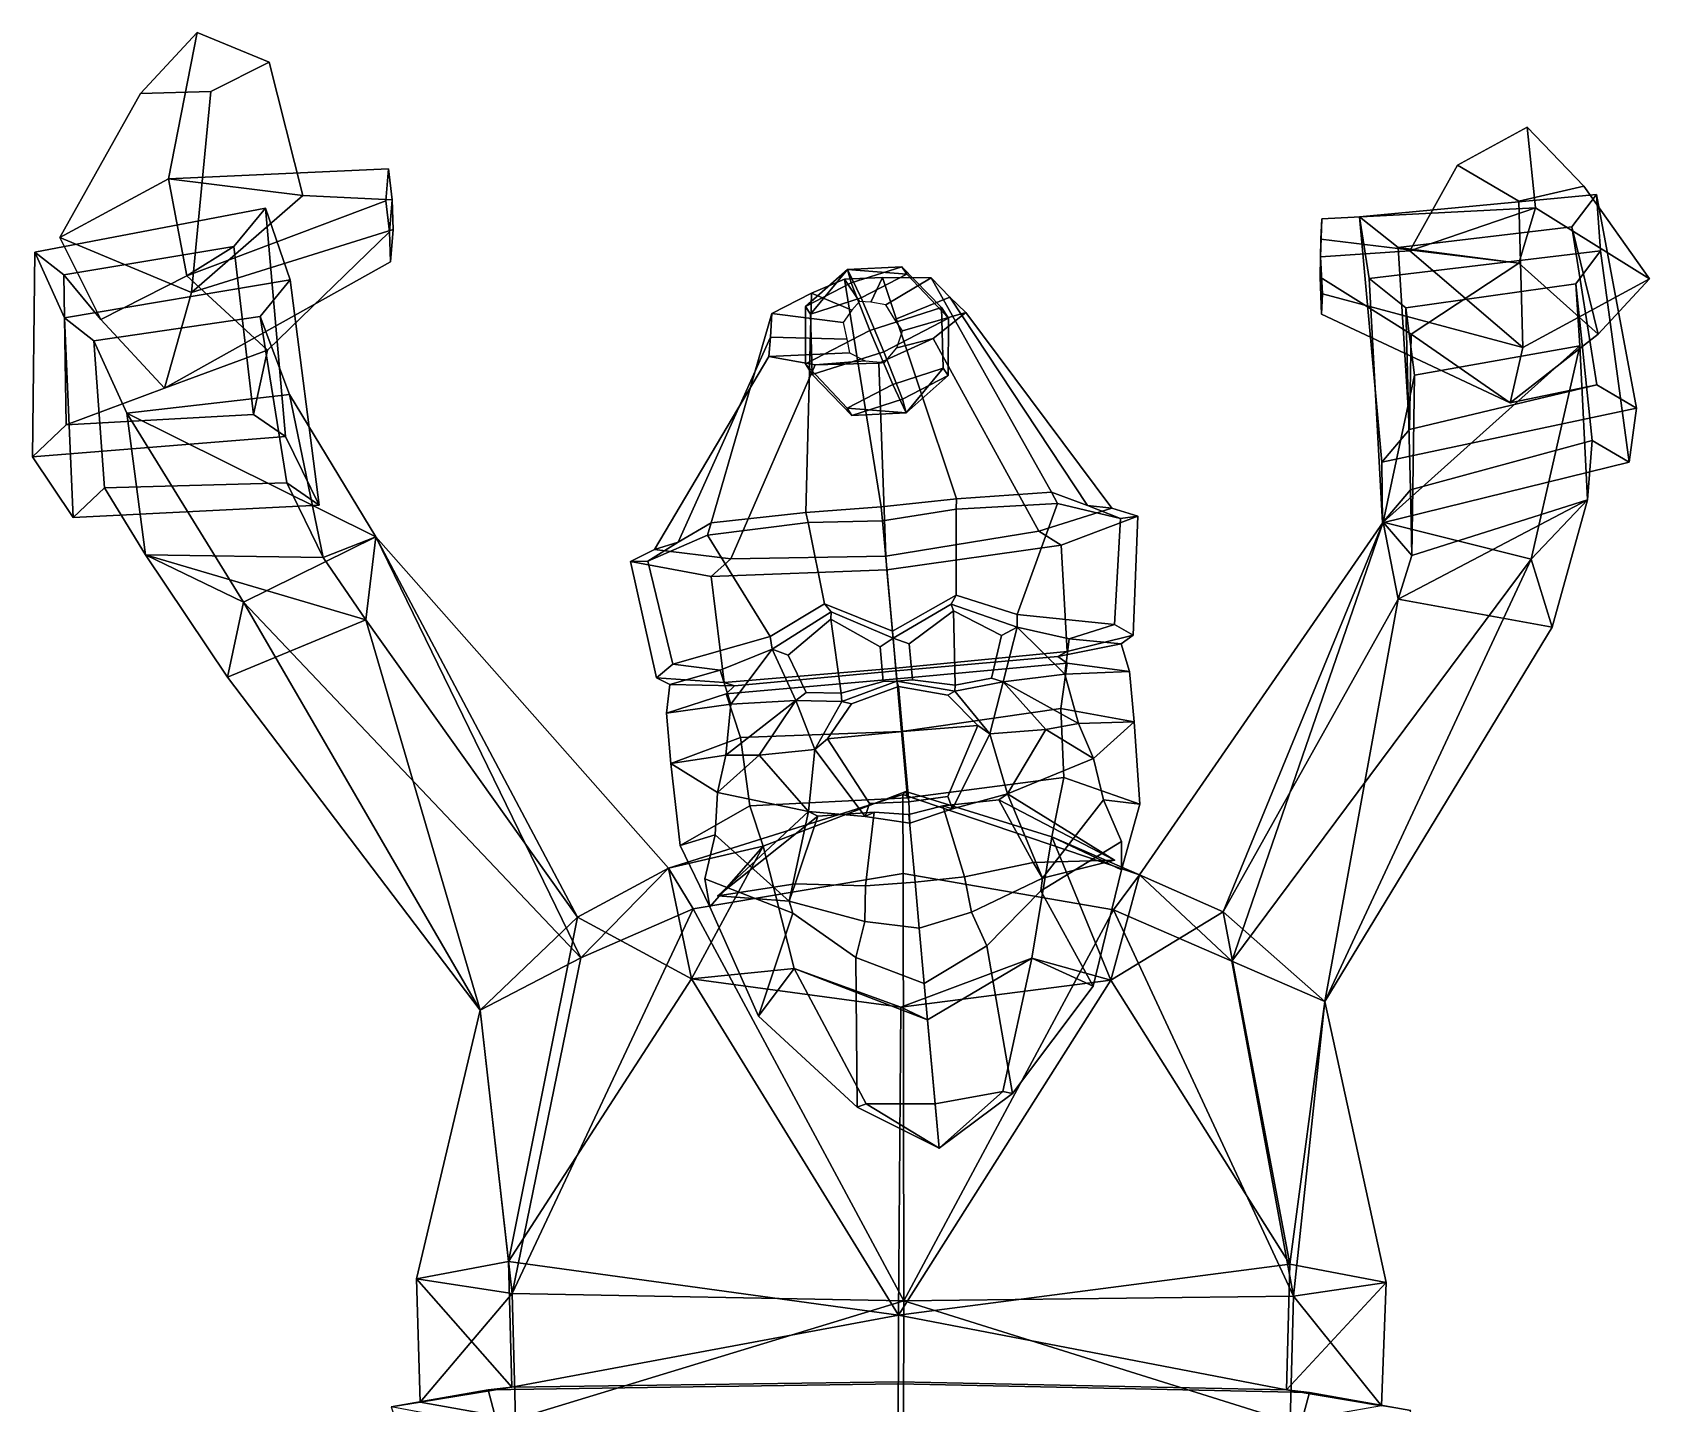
# Model space of a CAD drawing. Extents: x -229 to 193, y -157 to 381.
# Drawn here: x -229.3 to 193.2, y 23 to 381.3 of the extents above; entities that cross this region are included whole.
import ezdxf

# ---------------------------------------------------------------- set-up
doc = ezdxf.new("R2010")
doc.units = 0

msp = doc.modelspace()

# ---------------------------------------------------------------- linework, layer by layer
for p in [(53.407604, 165.030701, 96.495125), (-50.180489, 155.710144, 96.495125)]:
    msp.add_point(p)
for points in [[(-201.03035, 365.324158, 131.741241), (-186.230759, 381.269836, 130.23642), (-193.663071, 342.977783, 73.234016), (-222.054993, 327.695007, 89.961212)], [(-182.655136, 365.81134, 146.212387), (-167.408936, 373.44104, 137.073166), (-186.230759, 381.269836, 130.23642), (-201.03035, 365.324158, 131.741241)], [(-167.408936, 373.44104, 137.073166), (-158.618149, 338.608368, 95.716438), (-193.663071, 342.977783, 73.234016), (-186.230759, 381.269836, 130.23642)], [(-182.655136, 365.81134, 146.212387), (-187.734467, 313.332275, 101.727341), (-158.618149, 338.608368, 95.716438), (-167.408936, 373.44104, 137.073166)], [(-182.655136, 365.81134, 146.212387), (-201.03035, 365.324158, 131.741241), (-222.054993, 327.695007, 89.961212), (-187.734467, 313.332275, 101.727341)], [(143.023239, 346.607178, 156.540024), (161.152664, 356.466217, 150.505569), (163.402786, 335.400604, 84.763901), (130.529205, 324.194611, 108.140198)], [(159.030655, 337.147858, 161.875656), (176.024704, 341.084991, 146.287155), (161.152664, 356.466217, 150.505569), (143.023239, 346.607178, 156.540024)], [(176.024704, 341.084991, 146.287155), (193.185669, 316.831665, 94.125458), (163.402786, 335.400604, 84.763901), (161.152664, 356.466217, 150.505569)], [(159.030655, 337.147858, 161.875656), (143.023239, 346.607178, 156.540024), (130.529205, 324.194611, 108.140198), (160.064468, 298.961548, 104.43428)], [(-222.054993, 327.695007, 89.961212), (-193.663071, 342.977783, 73.234016), (-188.89447, 317.631073, 50.299152), (-211.375443, 306.230225, 59.206913)], [(-136.273987, 345.627167, 87.725464), (-136.912125, 337.276611, 77.860199), (-188.89447, 317.631073, 50.299152), (-193.663071, 342.977783, 73.234016)], [(-135.250763, 337.521942, 95.634201), (-136.273987, 345.627167, 87.725464), (-193.663071, 342.977783, 73.234016), (-158.618149, 338.608368, 95.716438)], [(-135.250763, 337.521942, 95.634201), (-136.013931, 329.158752, 85.763786), (-136.912125, 337.276611, 77.860199), (-136.273987, 345.627167, 87.725464)], [(-135.020935, 329.726746, 103.368736), (-135.250763, 337.521942, 95.634201), (-158.618149, 338.608368, 95.716438), (-187.734467, 313.332275, 101.727341)], [(179.271454, 338.901276, 59.047535), (180.316559, 324.1633, 29.404411), (119.940674, 316.978729, 31.587442), (117.387939, 333.030853, 59.610233)], [(179.271454, 338.901276, 59.047535), (117.387939, 333.030853, 59.610233), (127.463585, 325.02948, 64.054413), (172.878738, 330.478607, 63.283108)], [(159.030655, 337.147858, 161.875656), (160.064468, 298.961548, 104.43428), (193.185669, 316.831665, 94.125458), (176.024704, 341.084991, 146.287155)], [(189.718857, 283.098602, 89.497612), (179.271454, 338.901276, 59.047535), (172.878738, 330.478607, 63.283108), (179.376785, 289.186218, 86.046738)], [(187.796066, 268.991577, 58.433971), (180.316559, 324.1633, 29.404411), (179.271454, 338.901276, 59.047535), (189.718857, 283.098602, 89.497612)], [(-228.621277, 323.803589, 46.896603), (-168.325516, 335.331421, 56.688427), (-161.902695, 316.646912, 31.015484), (-220.83136, 306.640656, 19.661217)], [(-228.621277, 323.803589, 46.896603), (-221.075745, 317.909271, 53.066746), (-176.59137, 325.311584, 60.759041), (-168.325516, 335.331421, 56.688427)], [(-136.013931, 329.158752, 85.763786), (-167.836014, 298.249451, 65.564018), (-188.89447, 317.631073, 50.299152), (-136.912125, 337.276611, 77.860199)], [(-163.170349, 275.695831, 98.432129), (-168.325516, 335.331421, 56.688427), (-176.59137, 325.311584, 60.759041), (-171.491714, 281.46402, 92.10881)], [(-154.31105, 257.746887, 72.03875), (-161.902695, 316.646912, 31.015484), (-168.325516, 335.331421, 56.688427), (-163.170349, 275.695831, 98.432129)], [(-135.020935, 329.726746, 103.368736), (-135.672424, 321.350555, 93.474083), (-136.013931, 329.158752, 85.763786), (-135.250763, 337.521942, 95.634201)], [(107.249565, 322.597931, 109.792679), (130.529205, 324.194611, 108.140198), (163.402786, 335.400604, 84.763901), (107.556335, 332.578247, 104.353073)], [(107.556335, 332.578247, 104.353073), (163.402786, 335.400604, 84.763901), (158.976974, 320.991241, 55.033298), (107.299927, 327.259216, 92.558823)], [(193.185669, 316.831665, 94.125458), (179.714615, 302.401642, 64.518929), (158.976974, 320.991241, 55.033298), (163.402786, 335.400604, 84.763901)], [(-135.020935, 329.726746, 103.368736), (-187.734467, 313.332275, 101.727341), (-194.764084, 288.277954, 73.506767), (-135.672424, 321.350555, 93.474083)], [(107.249565, 322.597931, 109.792679), (107.556335, 332.578247, 104.353073), (107.299927, 327.259216, 92.558823), (107.11721, 317.27124, 97.979172)], [(123.386902, 253.11969, 65.052361), (123.256989, 268.999786, 94.122414), (117.387939, 333.030853, 59.610233), (119.940674, 316.978729, 31.587442)], [(123.256989, 268.999786, 94.122414), (130.443542, 277.522919, 89.85498), (127.463585, 325.02948, 64.054413), (117.387939, 333.030853, 59.610233)], [(179.714615, 302.401642, 64.518929), (172.878738, 330.478607, 63.283108), (127.463585, 325.02948, 64.054413), (158.976974, 320.991241, 55.033298)], [(156.767532, 284.508026, 74.59153), (179.376785, 289.186218, 86.046738), (172.878738, 330.478607, 63.283108), (179.714615, 302.401642, 64.518929)], [(-187.734467, 313.332275, 101.727341), (-222.054993, 327.695007, 89.961212), (-211.375443, 306.230225, 59.206913), (-194.764084, 288.277954, 73.506767)], [(-211.375443, 306.230225, 59.206913), (-188.89447, 317.631073, 50.299152), (-176.59137, 325.311584, 60.759041), (-221.075745, 317.909271, 53.066746)], [(-135.672424, 321.350555, 93.474083), (-194.764084, 288.277954, 73.506767), (-167.836014, 298.249451, 65.564018), (-136.013931, 329.158752, 85.763786)], [(-167.836014, 298.249451, 65.564018), (-171.491714, 281.46402, 92.10881), (-176.59137, 325.311584, 60.759041), (-188.89447, 317.631073, 50.299152)], [(107.11721, 317.27124, 97.979172), (107.299927, 327.259216, 92.558823), (158.976974, 320.991241, 55.033298), (130.895065, 302.401642, 65.419762)], [(-218.575348, 254.520996, 54.604408), (-229.264481, 270.393799, 82.914314), (-228.621277, 323.803589, 46.896603), (-220.83136, 306.640656, 19.661217)], [(-229.264481, 270.393799, 82.914314), (-220.41777, 278.749695, 80.114151), (-221.075745, 317.909271, 53.066746), (-228.621277, 323.803589, 46.896603)], [(107.717278, 312.98288, 115.081566), (107.249565, 322.597931, 109.792679), (107.11721, 317.27124, 97.979172), (107.471519, 307.647552, 103.250984)], [(107.717278, 312.98288, 115.081566), (160.064468, 298.961548, 104.43428), (130.529205, 324.194611, 108.140198), (107.249565, 322.597931, 109.792679)], [(180.316559, 324.1633, 29.404411), (173.860641, 315.593109, 33.71545), (129.510117, 309.282959, 35.858704), (119.940674, 316.978729, 31.587442)], [(130.895065, 302.401642, 65.419762), (158.976974, 320.991241, 55.033298), (127.463585, 325.02948, 64.054413), (130.443542, 277.522919, 89.85498)], [(187.796066, 268.991577, 58.433971), (178.212601, 274.617126, 55.244354), (173.860641, 315.593109, 33.71545), (180.316559, 324.1633, 29.404411)], [(-194.764084, 288.277954, 73.506767), (-211.375443, 306.230225, 59.206913), (-221.075745, 317.909271, 53.066746), (-220.41777, 278.749695, 80.114151)], [(-15.369039, 315.805359, 5.418223), (-16.327837, 319.343018, -10.248434), (-27.295965, 309.627014, -2.359508)], [(-27.295965, 309.627014, -2.359508), (-16.327837, 319.343018, -10.248434), (-26.01222, 307.674683, -17.103983)], [(-16.327837, 319.343018, -10.248434), (-12.801542, 311.900696, -24.070787), (-26.01222, 307.674683, -17.103983)], [(-7.513845, 257.306519, 108.993706), (12.166353, 259.395935, 101.565422), (-7.158581, 317.260437, 60.550625), (-17.100224, 316.784729, 62.491161)], [(-13.192414, 310.907532, 0.451407), (-17.100224, 316.784729, 62.491161), (-7.158581, 317.260437, 60.550625), (-10.230307, 310.781219, 0.719138)], [(-2.158336, 320.031403, -1.548519), (-0.874591, 318.079071, -16.292994), (-16.327837, 319.343018, -10.248434)], [(-15.369039, 315.805359, 5.418223), (-2.158336, 320.031403, -1.548519), (-16.327837, 319.343018, -10.248434)], [(-16.327837, 319.343018, -10.248434), (-0.874591, 318.079071, -16.292994), (-12.801542, 311.900696, -24.070787)], [(-10.486808, 303.360016, 13.751919), (8.195918, 309.336517, 3.899476), (-2.158336, 320.031403, -1.548519), (-15.369039, 315.805359, 5.418223)], [(-0.874591, 318.079071, -16.292994), (10.011415, 306.575531, -16.95244), (-6.855822, 297.838013, -27.951824), (-12.801542, 311.900696, -24.070787)], [(-10.230307, 310.781219, 0.719138), (-7.158581, 317.260437, 60.550625), (5.471775, 317.093994, 57.167213), (-6.335157, 310.076263, 1.139818)], [(36.972874, 261.109985, 88.605896), (5.471775, 317.093994, 57.167213), (-7.158581, 317.260437, 60.550625), (12.166353, 259.395935, 101.565422)], [(-6.335157, 310.076263, 1.139818), (5.471775, 317.093994, 57.167213), (10.359627, 312.043152, 49.918934), (-3.974227, 306.280823, 1.823641)], [(8.195918, 309.336517, 3.899476), (10.011415, 306.575531, -16.95244), (-0.874591, 318.079071, -16.292994), (-2.158336, 320.031403, -1.548519)], [(46.360569, 257.657532, 60.679428), (10.359627, 312.043152, 49.918934), (5.471775, 317.093994, 57.167213), (36.972874, 261.109985, 88.605896)], [(107.471519, 307.647552, 103.250984), (107.11721, 317.27124, 97.979172), (130.895065, 302.401642, 65.419762), (156.767532, 284.508026, 74.59153)], [(123.386902, 253.11969, 65.052361), (119.940674, 316.978729, 31.587442), (129.510117, 309.282959, 35.858704), (130.732101, 261.772186, 60.72147)], [(-220.83136, 306.640656, 19.661217), (-161.902695, 316.646912, 31.015484), (-169.736832, 307.042999, 34.944065), (-213.200272, 300.629761, 25.934034)], [(-154.31105, 257.746887, 72.03875), (-162.806107, 263.58905, 65.613983), (-169.736832, 307.042999, 34.944065), (-161.902695, 316.646912, 31.015484)], [(-51.964977, 253.107605, 88.605896), (-27.250931, 255.849304, 101.565422), (-25.736706, 313.120331, 60.304768), (-36.130661, 307.822968, 56.616657)], [(-15.209143, 308.72052, 0.558511), (-17.484383, 305.461609, 0.780122), (-36.130661, 307.822968, 56.616657), (-25.736706, 313.120331, 60.304768)], [(-10.486808, 303.360016, 13.751919), (-15.369039, 315.805359, 5.418223), (-27.295965, 309.627014, -2.359508), (-27.354052, 294.622498, 2.752564)], [(-7.513845, 257.306519, 108.993706), (-17.100224, 316.784729, 62.491161), (-25.736706, 313.120331, 60.304768), (-27.250931, 255.849304, 101.565422)], [(-13.192414, 310.907532, 0.451407), (-15.209143, 308.72052, 0.558511), (-25.736706, 313.120331, 60.304768), (-17.100224, 316.784729, 62.491161)], [(107.717278, 312.98288, 115.081566), (107.471519, 307.647552, 103.250984), (156.767532, 284.508026, 74.59153), (160.064468, 298.961548, 104.43428)], [(173.860641, 315.593109, 33.71545), (174.931519, 299.359192, 1.469481), (131.796814, 291.689117, 4.355146), (129.510117, 309.282959, 35.858704)], [(160.064468, 298.961548, 104.43428), (156.767532, 284.508026, 74.59153), (179.714615, 302.401642, 64.518929), (193.185669, 316.831665, 94.125458)], [(176.976486, 259.147858, 22.538691), (174.931519, 299.359192, 1.469481), (173.860641, 315.593109, 33.71545), (178.212601, 274.617126, 55.244354)], [(-27.354052, 294.622498, 2.752564), (-27.295965, 309.627014, -2.359508), (-26.01222, 307.674683, -17.103983), (-25.538555, 291.861511, -18.099352)], [(-26.01222, 307.674683, -17.103983), (-12.801542, 311.900696, -24.070787), (-6.855822, 297.838013, -27.951824), (-25.538555, 291.861511, -18.099352)], [(-10.486808, 303.360016, 13.751919), (-4.54109, 289.297333, 9.870911), (8.66961, 293.523346, 2.904168), (8.195918, 309.336517, 3.899476)], [(-3.974227, 306.280823, 1.823641), (10.359627, 312.043152, 49.918934), (14.583823, 308.031647, 44.07589), (-1.994373, 303.250519, 2.377677)], [(8.195918, 309.336517, 3.899476), (8.66961, 293.523346, 2.904168), (9.953356, 291.571045, -11.840307), (10.011415, 306.575531, -16.95244)], [(52.721783, 256.924622, 37.509758), (14.583823, 308.031647, 44.07589), (10.359627, 312.043152, 49.918934), (46.360569, 257.657532, 60.679428)], [(131.796814, 291.689117, 4.355146), (131.04686, 244.594727, 28.948973), (130.732101, 261.772186, 60.72147), (129.510117, 309.282959, 35.858704)], [(-218.575348, 254.520996, 54.604408), (-220.83136, 306.640656, 19.661217), (-213.200272, 300.629761, 25.934034), (-210.374924, 262.249847, 52.019718)], [(-213.200272, 300.629761, 25.934034), (-169.736832, 307.042999, 34.944065), (-162.078201, 286.631165, 6.100537), (-204.61145, 281.784973, -3.656443)], [(-162.078201, 286.631165, 6.100537), (-169.736832, 307.042999, 34.944065), (-162.806107, 263.58905, 65.613983), (-153.333771, 244.094849, 36.719177)], [(-60.585594, 248.034821, 60.679428), (-51.964977, 253.107605, 88.605896), (-36.130661, 307.822968, 56.616657), (-36.41227, 301.620148, 49.299969)], [(-17.484383, 305.461609, 0.780122), (-16.508841, 301.092804, 1.41925), (-36.41227, 301.620148, 49.299969), (-36.130661, 307.822968, 56.616657)], [(9.953356, 291.571045, -11.840307), (-1.973594, 285.39267, -19.618099), (-6.855822, 297.838013, -27.951824), (10.011415, 306.575531, -16.95244)], [(-1.994373, 303.250519, 2.377677), (14.583823, 308.031647, 44.07589), (6.057889, 301.2901, 38.196705), (-3.450543, 298.884552, 2.809865)], [(33.593399, 250.937866, 16.319864), (6.057889, 301.2901, 38.196705), (14.583823, 308.031647, 44.07589), (52.721783, 256.924622, 37.509758)], [(-199.711533, 244.73053, 22.189327), (-210.374924, 262.249847, 52.019718), (-213.200272, 300.629761, 25.934034), (-204.61145, 281.784973, -3.656443)], [(-66.713806, 246.178131, 37.509758), (-60.585594, 248.034821, 60.679428), (-36.41227, 301.620148, 49.299969), (-36.920864, 296.553925, 43.394291)], [(-16.508841, 301.092804, 1.41925), (-15.797349, 297.537506, 1.932366), (-36.920864, 296.553925, 43.394291), (-36.41227, 301.620148, 49.299969)], [(-10.486808, 303.360016, 13.751919), (-27.354052, 294.622498, 2.752564), (-16.468018, 283.118958, 2.093179), (-4.54109, 289.297333, 9.870911)], [(-6.355873, 244.43689, -2.974264), (-8.129033, 294.866882, 34.12421), (6.057889, 301.2901, 38.196705), (33.593399, 250.937866, 16.319864)], [(-3.450543, 298.884552, 2.809865), (6.057889, 301.2901, 38.196705), (-8.129033, 294.866882, 34.12421), (-6.694247, 295.006714, 3.027998)], [(156.767532, 284.508026, 74.59153), (130.895065, 302.401642, 65.419762), (130.443542, 277.522919, 89.85498), (179.376785, 289.186218, 86.046738)], [(-194.764084, 288.277954, 73.506767), (-220.41777, 278.749695, 80.114151), (-171.491714, 281.46402, 92.10881), (-167.836014, 298.249451, 65.564018)], [(-46.823978, 243.702148, 16.319864), (-66.713806, 246.178131, 37.509758), (-36.920864, 296.553925, 43.394291), (-24.762856, 294.421783, 37.788834)], [(-15.797349, 297.537506, 1.932366), (-11.710335, 295.465851, 2.543388), (-24.762856, 294.421783, 37.788834), (-36.920864, 296.553925, 43.394291)], [(-15.184272, 281.166656, -12.651296), (-25.538555, 291.861511, -18.099352), (-6.855822, 297.838013, -27.951824), (-1.973594, 285.39267, -19.618099)], [(174.931519, 299.359192, 1.469481), (162.217117, 243.668671, -48.734562), (123.542549, 253.32431, -30.958469)], [(174.931519, 299.359192, 1.469481), (123.542549, 253.32431, -30.958469), (131.796814, 291.689117, 4.355146)], [(176.976486, 259.147858, 22.538691), (162.217117, 243.668671, -48.734562), (174.931519, 299.359192, 1.469481)], [(-6.355873, 244.43689, -2.974264), (-46.823978, 243.702148, 16.319864), (-24.762856, 294.421783, 37.788834), (-8.129033, 294.866882, 34.12421)], [(-27.354052, 294.622498, 2.752564), (-25.538555, 291.861511, -18.099352), (-15.184272, 281.166656, -12.651296), (-16.468018, 283.118958, 2.093179)], [(-11.710335, 295.465851, 2.543388), (-6.694247, 295.006714, 3.027998), (-8.129033, 294.866882, 34.12421), (-24.762856, 294.421783, 37.788834)], [(-4.54109, 289.297333, 9.870911), (-1.014807, 281.85498, -3.951381), (8.66961, 293.523346, 2.904168)], [(-1.014807, 281.85498, -3.951381), (-1.973594, 285.39267, -19.618099), (9.953356, 291.571045, -11.840307)], [(8.66961, 293.523346, 2.904168), (-1.014807, 281.85498, -3.951381), (9.953356, 291.571045, -11.840307)], [(131.04686, 244.594727, 28.948973), (131.796814, 291.689117, 4.355146), (123.542549, 253.32431, -30.958469)], [(-4.54109, 289.297333, 9.870911), (-16.468018, 283.118958, 2.093179), (-1.014807, 281.85498, -3.951381)], [(189.718857, 283.098602, 89.497612), (179.376785, 289.186218, 86.046738), (130.443542, 277.522919, 89.85498), (123.256989, 268.999786, 94.122414)], [(-204.61145, 281.784973, -3.656443), (-162.078201, 286.631165, 6.100537), (-139.582489, 249.47699, -23.87381)], [(-153.333771, 244.094849, 36.719177), (-139.582489, 249.47699, -23.87381), (-162.078201, 286.631165, 6.100537)], [(-16.468018, 283.118958, 2.093179), (-15.184272, 281.166656, -12.651296), (-1.014807, 281.85498, -3.951381)], [(-1.014807, 281.85498, -3.951381), (-15.184272, 281.166656, -12.651296), (-1.973594, 285.39267, -19.618099)], [(187.796066, 268.991577, 58.433971), (189.718857, 283.098602, 89.497612), (123.256989, 268.999786, 94.122414), (123.386902, 253.11969, 65.052361)], [(-229.264481, 270.393799, 82.914314), (-163.170349, 275.695831, 98.432129), (-171.491714, 281.46402, 92.10881), (-220.41777, 278.749695, 80.114151)], [(-204.61145, 281.784973, -3.656443), (-139.582489, 249.47699, -23.87381), (-174.125244, 232.36322, -43.90966)], [(-199.711533, 244.73053, 22.189327), (-204.61145, 281.784973, -3.656443), (-174.125244, 232.36322, -43.90966)], [(-218.575348, 254.520996, 54.604408), (-154.31105, 257.746887, 72.03875), (-163.170349, 275.695831, 98.432129), (-229.264481, 270.393799, 82.914314)], [(187.796066, 268.991577, 58.433971), (123.386902, 253.11969, 65.052361), (130.732101, 261.772186, 60.72147), (178.212601, 274.617126, 55.244354)], [(131.04686, 244.594727, 28.948973), (176.976486, 259.147858, 22.538691), (178.212601, 274.617126, 55.244354), (130.732101, 261.772186, 60.72147)], [(-218.575348, 254.520996, 54.604408), (-210.374924, 262.249847, 52.019718), (-162.806107, 263.58905, 65.613983), (-154.31105, 257.746887, 72.03875)], [(-153.333771, 244.094849, 36.719177), (-162.806107, 263.58905, 65.613983), (-210.374924, 262.249847, 52.019718), (-199.711533, 244.73053, 22.189327)], [(-7.187883, 253.683777, 112.282356), (12.0191, 256.695465, 106.255333), (12.166353, 259.395935, 101.565422), (-7.513845, 257.306519, 108.993706)], [(12.0191, 256.695465, 106.255333), (38.485424, 258.162811, 92.966484), (36.972874, 261.109985, 88.605896), (12.166353, 259.395935, 101.565422)], [(12.078568, 234.240295, 108.592934), (28.002588, 229.208801, 96.802124), (38.485424, 258.162811, 92.966484), (12.0191, 256.695465, 106.255333)], [(28.002588, 229.208801, 96.802124), (53.428574, 226.547363, 77.739914), (54.998989, 254.254211, 61.73048), (38.485424, 258.162811, 92.966484)], [(38.485424, 258.162811, 92.966484), (54.998989, 254.254211, 61.73048), (46.360569, 257.657532, 60.679428), (36.972874, 261.109985, 88.605896)], [(176.976486, 259.147858, 22.538691), (127.45256, 233.18689, 17.95816), (167.732498, 225.826141, -7.690458)], [(176.976486, 259.147858, 22.538691), (131.04686, 244.594727, 28.948973), (127.45256, 233.18689, 17.95816)], [(176.976486, 259.147858, 22.538691), (167.732498, 225.826141, -7.690458), (162.217117, 243.668671, -48.734562)], [(-26.623983, 253.218475, 106.255333), (-27.250931, 255.849304, 101.565422), (-51.964977, 253.107605, 88.605896), (-52.927132, 249.937744, 92.966484)], [(-7.187883, 253.683777, 112.282356), (-7.513845, 257.306519, 108.993706), (-27.250931, 255.849304, 101.565422), (-26.623983, 253.218475, 106.255333)], [(-4.593537, 224.850464, 112.074959), (-7.187883, 253.683777, 112.282356), (-26.623983, 253.218475, 106.255333), (-22.34429, 231.953705, 108.592934)], [(-4.593537, 224.850464, 112.074959), (12.078568, 234.240295, 108.592934), (12.0191, 256.695465, 106.255333), (-7.187883, 253.683777, 112.282356)], [(59.484478, 254.904236, 35.851646), (39.470428, 247.315063, 12.511164), (33.593399, 250.937866, 16.319864), (52.721783, 256.924622, 37.509758)], [(58.267109, 223.806152, 40.018829), (41.073341, 219.509705, 13.866787), (39.470428, 247.315063, 12.511164), (59.484478, 254.904236, 35.851646)], [(54.998989, 254.254211, 61.73048), (59.484478, 254.904236, 35.851646), (52.721783, 256.924622, 37.509758), (46.360569, 257.657532, 60.679428)], [(53.428574, 226.547363, 77.739914), (58.267109, 223.806152, 40.018829), (59.484478, 254.904236, 35.851646), (54.998989, 254.254211, 61.73048)], [(-85.98259, 139.440308, -29.294344), (-174.125244, 232.36322, -43.90966), (-139.582489, 249.47699, -23.87381)], [(-153.333771, 244.094849, 36.719177), (-142.187851, 227.782898, 24.141048), (-139.582489, 249.47699, -23.87381)], [(-86.82579, 150.092468, 46.909748), (-139.582489, 249.47699, -23.87381), (-142.187851, 227.782898, 24.141048)], [(-86.82579, 150.092468, 46.909748), (-63.060493, 162.886017, 3.159901), (-139.582489, 249.47699, -23.87381)], [(-85.98259, 139.440308, -29.294344), (-139.582489, 249.47699, -23.87381), (-63.060493, 162.886017, 3.159901)], [(-52.927132, 249.937744, 92.966484), (-51.964977, 253.107605, 88.605896), (-60.585594, 248.034821, 60.679428), (-68.477745, 243.144104, 61.73048)], [(-36.575584, 223.398254, 96.802116), (-52.927132, 249.937744, 92.966484), (-68.477745, 243.144104, 61.73048), (-61.986607, 216.162598, 77.739914)], [(-22.34429, 231.953705, 108.592934), (-26.623983, 253.218475, 106.255333), (-52.927132, 249.937744, 92.966484), (-36.575584, 223.398254, 96.802116)], [(39.470428, 247.315063, 12.511164), (-6.031852, 240.835754, -7.526243), (-6.355873, 244.43689, -2.974264), (33.593399, 250.937866, 16.319864)], [(81.77169, 151.470612, 47.49675), (123.542549, 253.32431, -30.958469), (59.942387, 161.18689, 4.036575)], [(84.019485, 138.630371, -27.746557), (59.942387, 161.18689, 4.036575), (123.542549, 253.32431, -30.958469)], [(81.77169, 151.470612, 47.49675), (127.45256, 233.18689, 17.95816), (123.542549, 253.32431, -30.958469)], [(84.019485, 138.630371, -27.746557), (123.542549, 253.32431, -30.958469), (162.217117, 243.668671, -48.734562)], [(131.04686, 244.594727, 28.948973), (123.542549, 253.32431, -30.958469), (127.45256, 233.18689, 17.95816)], [(-68.477745, 243.144104, 61.73048), (-60.585594, 248.034821, 60.679428), (-66.713806, 246.178131, 37.509758), (-73.007217, 242.982971, 35.851646)], [(-73.007217, 242.982971, 35.851646), (-66.713806, 246.178131, 37.509758), (-46.823978, 243.702148, 16.319864), (-51.959896, 239.088379, 12.511164)], [(41.073341, 219.509705, 13.866787), (-3.724452, 215.191528, -5.901319), (-6.031852, 240.835754, -7.526243), (39.470428, 247.315063, 12.511164)], [(-199.711533, 244.73053, 22.189327), (-178.28923, 212.767395, -3.766399), (-142.187851, 227.782898, 24.141048)], [(-199.711533, 244.73053, 22.189327), (-142.187851, 227.782898, 24.141048), (-153.333771, 244.094849, 36.719177)], [(-199.711533, 244.73053, 22.189327), (-174.125244, 232.36322, -43.90966), (-178.28923, 212.767395, -3.766399)], [(-61.986607, 216.162598, 77.739914), (-68.477745, 243.144104, 61.73048), (-73.007217, 242.982971, 35.851646), (-66.258102, 212.601685, 40.018829)], [(-66.258102, 212.601685, 40.018829), (-73.007217, 242.982971, 35.851646), (-51.959896, 239.088379, 12.511164), (-48.573536, 211.443481, 13.866787)], [(-51.959896, 239.088379, 12.511164), (-46.823978, 243.702148, 16.319864), (-6.355873, 244.43689, -2.974264), (-6.031852, 240.835754, -7.526243)], [(-48.573536, 211.443481, 13.866787), (-51.959896, 239.088379, 12.511164), (-6.031852, 240.835754, -7.526243), (-3.724452, 215.191528, -5.901319)], [(108.358521, 128.068848, 7.857932), (84.019485, 138.630371, -27.746557), (162.217117, 243.668671, -48.734562)], [(167.732498, 225.826141, -7.690458), (108.358521, 128.068848, 7.857932), (162.217117, 243.668671, -48.734562)], [(-178.28923, 212.767395, -3.766399), (-174.125244, 232.36322, -43.90966), (-112.257263, 125.837708, 6.456523)], [(-112.257263, 125.837708, 6.456523), (-174.125244, 232.36322, -43.90966), (-85.98259, 139.440308, -29.294344)], [(-4.593537, 224.850464, 112.074959), (-4.424916, 222.97644, 109.102097), (10.714643, 231.894043, 107.094673), (12.078568, 234.240295, 108.592934)], [(12.078568, 234.240295, 108.592934), (10.714643, 231.894043, 107.094673), (28.006506, 225.898926, 94.976685), (28.002588, 229.208801, 96.802124)], [(108.358521, 128.068848, 7.857932), (127.45256, 233.18689, 17.95816), (81.77169, 151.470612, 47.49675)], [(167.732498, 225.826141, -7.690458), (127.45256, 233.18689, 17.95816), (108.358521, 128.068848, 7.857932)], [(-22.34429, 231.953705, 108.592934), (-36.575584, 223.398254, 96.802116), (-35.988598, 220.140808, 94.976685), (-20.583452, 229.888672, 107.094673)], [(-20.671423, 227.977905, 104.469688), (-20.583452, 229.888672, 107.094673), (-35.988598, 220.140808, 94.976685), (-31.81056, 218.57312, 94.654114)], [(-4.593537, 224.850464, 112.074959), (-22.34429, 231.953705, 108.592934), (-20.583452, 229.888672, 107.094673), (-4.424916, 222.97644, 109.102097)], [(-20.671423, 227.977905, 104.469688), (-7.822175, 220.728333, 106.095718), (-4.424916, 222.97644, 109.102097), (-20.583452, 229.888672, 107.094673)], [(11.379251, 230.163757, 104.268639), (10.714643, 231.894043, 107.094673), (-4.424916, 222.97644, 109.102097), (-0.240288, 221.530273, 106.276031)], [(-0.240288, 221.530273, 106.276031), (0.61147, 212.063904, 107.318275), (11.806999, 210.713501, 102.009949), (11.379251, 230.163757, 104.268639)], [(11.379251, 230.163757, 104.268639), (23.927599, 223.708252, 92.15062), (28.006506, 225.898926, 94.976685), (10.714643, 231.894043, 107.094673)], [(11.806999, 210.713501, 102.009949), (21.241589, 212.562439, 95.723228), (23.927599, 223.708252, 92.15062), (11.379251, 230.163757, 104.268639)], [(41.549984, 222.81192, 78.249641), (53.428574, 226.547363, 77.739914), (28.002588, 229.208801, 96.802124), (28.006506, 225.898926, 94.976685)], [(-178.28923, 212.767395, -3.766399), (-112.257263, 125.837708, 6.456523), (-142.187851, 227.782898, 24.141048)], [(-112.257263, 125.837708, 6.456523), (-86.82579, 150.092468, 46.909748), (-142.187851, 227.782898, 24.141048)], [(-18.028803, 208.643799, 102.64016), (-20.671423, 227.977905, 104.469688), (-31.81056, 218.57312, 94.654114), (-27.165468, 208.76004, 97.547935)], [(-7.822175, 220.728333, 106.095718), (-20.671423, 227.977905, 104.469688), (-18.028803, 208.643799, 102.64016), (-7.005129, 211.647736, 106.939919)], [(21.241589, 212.562439, 95.723228), (24.347677, 211.546936, 98.549278), (28.006506, 225.898926, 94.976685), (23.927599, 223.708252, 92.15062)], [(24.347677, 211.546936, 98.549278), (40.402229, 213.554321, 78.655991), (28.006506, 225.898926, 94.976685)], [(40.402229, 213.554321, 78.655991), (41.549984, 222.81192, 78.249641), (28.006506, 225.898926, 94.976685)], [(53.428574, 226.547363, 77.739914), (41.549984, 222.81192, 78.249641), (55.155331, 221.504272, 41.26128), (58.267109, 223.806152, 40.018829)], [(-49.632011, 214.607605, 78.249641), (-35.988598, 220.140808, 94.976685), (-36.575584, 223.398254, 96.802116), (-61.986607, 216.162598, 77.739914)], [(-46.850132, 205.703613, 78.655991), (-35.988598, 220.140808, 94.976685), (-49.632011, 214.607605, 78.249641)], [(-29.826567, 206.672485, 98.549278), (-35.988598, 220.140808, 94.976685), (-46.850132, 205.703613, 78.655991)], [(-27.165468, 208.76004, 97.547935), (-31.81056, 218.57312, 94.654114), (-35.988598, 220.140808, 94.976685), (-29.826567, 206.672485, 98.549278)], [(-7.005129, 211.647736, 106.939919), (-3.412326, 211.722595, 110.144318), (-4.424916, 222.97644, 109.102097), (-7.822175, 220.728333, 106.095718)], [(0.61147, 212.063904, 107.318275), (-0.240288, 221.530273, 106.276031), (-4.424916, 222.97644, 109.102097), (-3.412326, 211.722595, 110.144318)], [(58.267109, 223.806152, 40.018829), (55.155331, 221.504272, 41.26128), (38.597313, 218.169922, 14.896184), (41.073341, 219.509705, 13.866787)], [(57.317905, 214.256958, 42.462151), (41.070229, 216.489258, 12.67251), (38.597313, 218.169922, 14.896184), (55.155331, 221.504272, 41.26128)], [(41.549984, 222.81192, 78.249641), (40.402229, 213.554321, 78.655991), (57.317905, 214.256958, 42.462151), (55.155331, 221.504272, 41.26128)], [(-61.986607, 216.162598, 77.739914), (-66.258102, 212.601685, 40.018829), (-62.785397, 210.892273, 41.26128), (-49.632011, 214.607605, 78.249641)], [(41.073341, 219.509705, 13.866787), (38.597313, 218.169922, 14.896184), (-3.656931, 214.441101, -2.275021), (-3.724452, 215.191528, -5.901319)], [(41.070229, 216.489258, 12.67251), (-3.473891, 212.406799, -2.405132), (-3.656931, 214.441101, -2.275021), (38.597313, 218.169922, 14.896184)], [(39.384735, 204.593262, 11.188781), (-2.230371, 198.586426, -0.945824), (-3.473891, 212.406799, -2.405132), (41.070229, 216.489258, 12.67251)], [(58.521984, 201.118042, 44.641083), (39.384735, 204.593262, 11.188781), (41.070229, 216.489258, 12.67251), (57.317905, 214.256958, 42.462151)], [(-66.258102, 212.601685, 40.018829), (-48.573536, 211.443481, 13.866787), (-45.898121, 210.567261, 14.896184), (-62.785397, 210.892273, 41.26128)], [(-49.632011, 214.607605, 78.249641), (-62.785397, 210.892273, 41.26128), (-63.619526, 203.375305, 42.462151), (-46.850132, 205.703613, 78.655991)], [(-48.573536, 211.443481, 13.866787), (-3.724452, 215.191528, -5.901319), (-3.656931, 214.441101, -2.275021), (-45.898121, 210.567261, 14.896184)], [(-48.031311, 208.472137, 12.67251), (-45.898121, 210.567261, 14.896184), (-3.656931, 214.441101, -2.275021), (-3.473891, 212.406799, -2.405132)], [(-44.24934, 197.068115, 11.188781), (-48.031311, 208.472137, 12.67251), (-3.473891, 212.406799, -2.405132), (-2.230371, 198.586426, -0.945824)], [(-18.028803, 208.643799, 102.64016), (-17.800051, 206.468506, 104.835991), (-3.412326, 211.722595, 110.144318), (-7.005129, 211.647736, 106.939919)], [(-3.030745, 210.36496, 124.536148), (-3.412326, 211.722595, 110.144318), (-17.800051, 206.468506, 104.835991), (-15.295069, 205.813324, 121.01963)], [(11.806999, 210.713501, 102.009949), (0.61147, 212.063904, 107.318275), (-3.412326, 211.722595, 110.144318), (11.682206, 209.121246, 104.835991)], [(-3.030745, 210.36496, 124.536148), (9.8491, 208.075745, 121.01963), (11.682206, 209.121246, 104.835991), (-3.412326, 211.722595, 110.144318)], [(11.806999, 210.713501, 102.009949), (11.682206, 209.121246, 104.835991), (24.347677, 211.546936, 98.549278), (21.241589, 212.562439, 95.723228)], [(20.875467, 197.979248, 104.760262), (24.347677, 211.546936, 98.549278), (11.682206, 209.121246, 104.835991)], [(35.462097, 199.137726, 101.72583), (24.347677, 211.546936, 98.549278), (20.875467, 197.979248, 104.760262)], [(44.008068, 200.726715, 78.504814), (40.402229, 213.554321, 78.655991), (24.347677, 211.546936, 98.549278)], [(35.462097, 199.137726, 101.72583), (44.008068, 200.726715, 78.504814), (24.347677, 211.546936, 98.549278)], [(40.402229, 213.554321, 78.655991), (44.008068, 200.726715, 78.504814), (58.521984, 201.118042, 44.641083), (57.317905, 214.256958, 42.462151)], [(-63.619526, 203.375305, 42.462151), (-62.785397, 210.892273, 41.26128), (-45.898121, 210.567261, 14.896184), (-48.031311, 208.472137, 12.67251)], [(-62.458843, 190.232513, 44.641083), (-63.619526, 203.375305, 42.462151), (-48.031311, 208.472137, 12.67251), (-44.24934, 197.068115, 11.188781)], [(-18.028803, 208.643799, 102.64016), (-27.165468, 208.76004, 97.547935), (-29.826567, 206.672485, 98.549278), (-17.800051, 206.468506, 104.835991)], [(-1.971769, 198.595581, 128.666168), (-3.030745, 210.36496, 124.536148), (-15.295069, 205.813324, 121.01963), (-21.575428, 196.649292, 122.216965)], [(-1.971769, 198.595581, 128.666168), (17.664454, 200.179993, 122.216965), (9.8491, 208.075745, 121.01963), (-3.030745, 210.36496, 124.536148)], [(17.664454, 200.179993, 122.216965), (20.875467, 197.979248, 104.760262), (11.682206, 209.121246, 104.835991), (9.8491, 208.075745, 121.01963)], [(-46.850132, 205.703613, 78.655991), (-63.619526, 203.375305, 42.462151), (-62.458843, 190.232513, 44.641083), (-48.108189, 192.438354, 78.504814)], [(-48.108189, 192.438354, 78.504814), (-29.826567, 206.672485, 98.549278), (-46.850132, 205.703613, 78.655991)], [(-39.41584, 192.400391, 101.72583), (-29.826567, 206.672485, 98.549278), (-48.108189, 192.438354, 78.504814)], [(-39.41584, 192.400391, 101.72583), (-24.856695, 193.86438, 104.760262), (-29.826567, 206.672485, 98.549278)], [(-24.856695, 193.86438, 104.760262), (-17.800051, 206.468506, 104.835991), (-29.826567, 206.672485, 98.549278)], [(-21.575428, 196.649292, 122.216965), (-15.295069, 205.813324, 121.01963), (-17.800051, 206.468506, 104.835991), (-24.856695, 193.86438, 104.760262)], [(40.20718, 186.606934, 14.099627), (-0.674645, 181.296234, 3.485336), (-2.230371, 198.586426, -0.945824), (39.384735, 204.593262, 11.188781)], [(60.018978, 179.611389, 46.003769), (40.20718, 186.606934, 14.099627), (39.384735, 204.593262, 11.188781), (58.521984, 201.118042, 44.641083)], [(-41.847843, 179.223877, 14.099627), (-44.24934, 197.068115, 11.188781), (-2.230371, 198.586426, -0.945824), (-0.674645, 181.296234, 3.485336)], [(-0.318264, 180.218689, 122.611298), (-1.971769, 198.595581, 128.666168), (-21.575428, 196.649292, 122.216965), (-10.598529, 179.817261, 117.381271)], [(-0.318264, 180.218689, 122.611298), (9.868537, 181.658875, 117.381271), (17.664454, 200.179993, 122.216965), (-1.971769, 198.595581, 128.666168)], [(9.868537, 181.658875, 117.381271), (11.095396, 178.437073, 104.511543), (20.875467, 197.979248, 104.760262), (17.664454, 200.179993, 122.216965)], [(25.428852, 182.357727, 98.608398), (35.462097, 199.137726, 101.72583), (20.875467, 197.979248, 104.760262)], [(25.428852, 182.357727, 98.608398), (47.915245, 191.516418, 77.948036), (35.462097, 199.137726, 101.72583)], [(47.915245, 191.516418, 77.948036), (44.008068, 200.726715, 78.504814), (35.462097, 199.137726, 101.72583)], [(44.008068, 200.726715, 78.504814), (47.915245, 191.516418, 77.948036), (58.521984, 201.118042, 44.641083)], [(50.494015, 180.774414, 78.12674), (60.018978, 179.611389, 46.003769), (58.521984, 201.118042, 44.641083), (47.915245, 191.516418, 77.948036)], [(-60.092651, 168.804077, 46.003769), (-62.458843, 190.232513, 44.641083), (-44.24934, 197.068115, 11.188781), (-41.847843, 179.223877, 14.099627)], [(-10.598529, 179.817261, 117.381271), (-21.575428, 196.649292, 122.216965), (-24.856695, 193.86438, 104.760262), (-11.745254, 176.381958, 104.511543)], [(11.095396, 178.437073, 104.511543), (25.428852, 182.357727, 98.608398), (20.875467, 197.979248, 104.760262)], [(-48.108189, 192.438354, 78.504814), (-62.458843, 190.232513, 44.641083), (-50.308487, 182.678528, 77.948036)], [(-50.928284, 171.648682, 78.12674), (-50.308487, 182.678528, 77.948036), (-62.458843, 190.232513, 44.641083), (-60.092651, 168.804077, 46.003769)], [(-50.308487, 182.678528, 77.948036), (-39.41584, 192.400391, 101.72583), (-48.108189, 192.438354, 78.504814)], [(-26.548361, 177.680969, 98.608398), (-39.41584, 192.400391, 101.72583), (-50.308487, 182.678528, 77.948036)], [(-26.548361, 177.680969, 98.608398), (-24.856695, 193.86438, 104.760262), (-39.41584, 192.400391, 101.72583)], [(-11.745254, 176.381958, 104.511543), (-24.856695, 193.86438, 104.760262), (-26.548361, 177.680969, 98.608398)], [(50.494015, 180.774414, 78.12674), (47.915245, 191.516418, 77.948036), (25.428852, 182.357727, 98.608398), (34.553814, 160.26062, 104.917755)], [(37.021591, 171.041046, 31.93721), (-1.105799, 182.942932, 8.883839), (-0.674645, 181.296234, 3.485336), (40.20718, 186.606934, 14.099627)], [(55.204552, 162.499451, 50.112881), (37.021591, 171.041046, 31.93721), (40.20718, 186.606934, 14.099627), (60.018978, 179.611389, 46.003769)], [(-1.903024, 182.184082, 5.071034), (-63.060493, 162.886017, 3.159901), (-38.349667, 168.639862, 31.765619), (-1.105799, 182.942932, 8.883839)], [(-1.903024, 182.184082, 5.071034), (-1.766959, 161.477234, -46.101208), (-56.684795, 152.305542, -36.755302), (-63.060493, 162.886017, 3.159901)], [(-50.928284, 171.648682, 78.12674), (-31.582216, 154.309875, 104.917755), (-26.548361, 177.680969, 98.608398), (-50.308487, 182.678528, 77.948036)], [(-38.349667, 168.639862, 31.765619), (-41.847843, 179.223877, 14.099627), (-0.674645, 181.296234, 3.485336), (-1.105799, 182.942932, 8.883839)], [(-1.105799, 182.942932, 8.883839), (37.021591, 171.041046, 31.93721), (59.942387, 161.18689, 4.036575), (-1.903024, 182.184082, 5.071034)], [(-1.903024, 182.184082, 5.071034), (59.942387, 161.18689, 4.036575), (53.130089, 152.023956, -36.248466), (-1.766959, 161.477234, -46.101208)], [(-0.318264, 180.218689, 122.611298), (-0.075139, 174.633392, 110.43103), (11.095396, 178.437073, 104.511543), (9.868537, 181.658875, 117.381271)], [(23.199493, 180.730774, 112.608627), (25.428852, 182.357727, 98.608398), (11.095396, 178.437073, 104.511543), (8.584763, 179.152466, 112.725739)], [(23.199493, 180.730774, 112.608627), (53.407604, 165.030701, 96.495125), (25.428852, 182.357727, 98.608398)], [(53.407604, 165.030701, 96.495125), (34.553814, 160.26062, 104.917755), (25.428852, 182.357727, 98.608398)], [(-52.300915, 152.826416, 50.112881), (-60.092651, 168.804077, 46.003769), (-41.847843, 179.223877, 14.099627), (-38.349667, 168.639862, 31.765619)], [(-24.064381, 176.478088, 112.608627), (-26.548361, 177.680969, 98.608398), (-50.180489, 155.710144, 96.495125)], [(-50.180489, 155.710144, 96.495125), (-26.548361, 177.680969, 98.608398), (-31.582216, 154.309875, 104.917755)], [(-9.402642, 177.533997, 112.725739), (-24.064381, 176.478088, 112.608627), (-29.983671, 158.827881, 115.00264), (-11.646959, 158.277618, 123.670204)], [(-24.064381, 176.478088, 112.608627), (-9.402642, 177.533997, 112.725739), (-11.745254, 176.381958, 104.511543), (-26.548361, 177.680969, 98.608398)], [(-0.318264, 180.218689, 122.611298), (-10.598529, 179.817261, 117.381271), (-11.745254, 176.381958, 104.511543), (-0.075139, 174.633392, 110.43103)], [(-0.282221, 176.934875, 115.474304), (-0.075139, 174.633392, 110.43103), (-11.745254, 176.381958, 104.511543), (-9.402642, 177.533997, 112.725739)], [(-11.646959, 158.277618, 123.670204), (1.309993, 159.239136, 124.353912), (-0.282221, 176.934875, 115.474304), (-9.402642, 177.533997, 112.725739)], [(14.230474, 160.606018, 123.670204), (8.584763, 179.152466, 112.725739), (-0.282221, 176.934875, 115.474304), (1.309993, 159.239136, 124.353912)], [(-0.282221, 176.934875, 115.474304), (8.584763, 179.152466, 112.725739), (11.095396, 178.437073, 104.511543), (-0.075139, 174.633392, 110.43103)], [(8.584763, 179.152466, 112.725739), (14.230474, 160.606018, 123.670204), (32.174438, 164.420715, 115.00264), (23.199493, 180.730774, 112.608627)], [(32.174438, 164.420715, 115.00264), (53.407604, 165.030701, 96.495125), (23.199493, 180.730774, 112.608627)], [(50.494015, 180.774414, 78.12674), (34.553814, 160.26062, 104.917755), (34.162109, 156.990601, 95.906563), (55.211155, 169.895264, 81.29702)], [(55.204552, 162.499451, 50.112881), (60.018978, 179.611389, 46.003769), (50.494015, 180.774414, 78.12674), (55.211155, 169.895264, 81.29702)], [(-29.983671, 158.827881, 115.00264), (-24.064381, 176.478088, 112.608627), (-50.180489, 155.710144, 96.495125)], [(-52.300915, 152.826416, 50.112881), (-53.627632, 160.102264, 81.29702), (-50.928284, 171.648682, 78.12674), (-60.092651, 168.804077, 46.003769)], [(-50.928284, 171.648682, 78.12674), (-53.627632, 160.102264, 81.29702), (-30.613077, 151.162292, 95.90657), (-31.582216, 154.309875, 104.917755)], [(47.823898, 132.068115, 66.107307), (31.778728, 139.387817, 60.123993), (37.021591, 171.041046, 31.93721), (55.204552, 162.499451, 50.112881)], [(52.482529, 133.657715, 59.554424), (37.021591, 171.041046, 31.93721), (31.778728, 139.387817, 60.123993)], [(34.162109, 156.990601, 95.906563), (47.823898, 132.068115, 66.107307), (55.204552, 162.499451, 50.112881), (55.211155, 169.895264, 81.29702)], [(59.942387, 161.18689, 4.036575), (37.021591, 171.041046, 31.93721), (52.482529, 133.657715, 59.554424)], [(-63.060493, 162.886017, 3.159901), (-57.064972, 133.961914, 59.006863), (-38.349667, 168.639862, 31.765619)], [(-57.064972, 133.961914, 59.006863), (-30.280224, 136.652496, 59.92852), (-38.349667, 168.639862, 31.765619)], [(-39.606533, 124.201385, 66.107307), (-52.300915, 152.826416, 50.112881), (-38.349667, 168.639862, 31.765619), (-30.280224, 136.652496, 59.92852)], [(34.553814, 160.26062, 104.917755), (53.407604, 165.030701, 96.495125), (32.174438, 164.420715, 115.00264)], [(-86.82579, 150.092468, 46.909748), (-57.064972, 133.961914, 59.006863), (-63.060493, 162.886017, 3.159901)], [(-85.98259, 139.440308, -29.294344), (-63.060493, 162.886017, 3.159901), (-56.684795, 152.305542, -36.755302)], [(-1.642085, 49.897766, -101.615974), (-56.684795, 152.305542, -36.755302), (-1.766959, 161.477234, -46.101208)], [(-1.642085, 49.897766, -101.615974), (-1.766959, 161.477234, -46.101208), (53.130089, 152.023956, -36.248466)], [(1.309993, 159.239136, 124.353912), (2.390965, 147.225342, 119.235947), (16.061407, 151.434143, 113.76458), (14.230474, 160.606018, 123.670204)], [(14.230474, 160.606018, 123.670204), (16.061407, 151.434143, 113.76458), (34.553814, 160.26062, 104.917755), (32.174438, 164.420715, 115.00264)], [(81.77169, 151.470612, 47.49675), (59.942387, 161.18689, 4.036575), (52.482529, 133.657715, 59.554424)], [(84.019485, 138.630371, -27.746557), (53.130089, 152.023956, -36.248466), (59.942387, 161.18689, 4.036575)], [(-30.613077, 151.162292, 95.90657), (-53.627632, 160.102264, 81.29702), (-52.300915, 152.826416, 50.112881), (-39.606533, 124.201385, 66.107307)], [(-31.582216, 154.309875, 104.917755), (-29.983671, 158.827881, 115.00264), (-50.180489, 155.710144, 96.495125)], [(-11.646959, 158.277618, 123.670204), (-29.983671, 158.827881, 115.00264), (-31.582216, 154.309875, 104.917755), (-11.81122, 148.926239, 113.76458)], [(1.309993, 159.239136, 124.353912), (-11.646959, 158.277618, 123.670204), (-11.81122, 148.926239, 113.76458), (2.390965, 147.225342, 119.235947)], [(20.051012, 142.604614, 115.812431), (34.162109, 156.990601, 95.906563), (34.553814, 160.26062, 104.917755), (16.061407, 151.434143, 113.76458)], [(26.716932, 104.062408, 97.85923), (47.823898, 132.068115, 66.107307), (34.162109, 156.990601, 95.906563), (20.051012, 142.604614, 115.812431)], [(-103.91256, 51.787888, -67.927177), (-56.684795, 152.305542, -36.755302), (-1.642085, 49.897766, -101.615974)], [(-103.91256, 51.787888, -67.927177), (-85.98259, 139.440308, -29.294344), (-56.684795, 152.305542, -36.755302)], [(-14.160596, 139.526367, 115.812431), (-11.81122, 148.926239, 113.76458), (-31.582216, 154.309875, 104.917755), (-30.613077, 151.162292, 95.90657)], [(-104.872696, 60.154785, 86.296112), (-86.82579, 150.092468, 46.909748), (-112.257263, 125.837708, 6.456523)], [(-104.872696, 60.154785, 86.296112), (-57.064972, 133.961914, 59.006863), (-86.82579, 150.092468, 46.909748)], [(-13.839296, 100.413269, 97.85923), (-14.160596, 139.526367, 115.812431), (-30.613077, 151.162292, 95.90657), (-39.606533, 124.201385, 66.107307)], [(3.693091, 132.753601, 122.178642), (2.390965, 147.225342, 119.235947), (-11.81122, 148.926239, 113.76458), (-14.160596, 139.526367, 115.812431)], [(100.198364, 51.059982, -66.616982), (-1.642085, 49.897766, -101.615974), (53.130089, 152.023956, -36.248466)], [(3.693091, 132.753601, 122.178642), (20.051012, 142.604614, 115.812431), (16.061407, 151.434143, 113.76458), (2.390965, 147.225342, 119.235947)], [(99.238235, 59.426895, 87.606316), (81.77169, 151.470612, 47.49675), (52.482529, 133.657715, 59.554424)], [(100.198364, 51.059982, -66.616982), (53.130089, 152.023956, -36.248466), (84.019485, 138.630371, -27.746557)], [(99.238235, 59.426895, 87.606316), (108.358521, 128.068848, 7.857932), (81.77169, 151.470612, 47.49675)], [(-103.91256, 51.787888, -67.927177), (-112.257263, 125.837708, 6.456523), (-85.98259, 139.440308, -29.294344)], [(7.560548, 89.771042, 101.101166), (3.693091, 132.753601, 122.178642), (-14.160596, 139.526367, 115.812431), (-13.839296, 100.413269, 97.85923)], [(7.560548, 89.771042, 101.101166), (26.716932, 104.062408, 97.85923), (20.051012, 142.604614, 115.812431), (3.693091, 132.753601, 122.178642)], [(-2.452084, 126.57135, 67.166367), (-30.280224, 136.652496, 59.92852), (-57.064972, 133.961914, 59.006863)], [(-13.839296, 100.413269, 97.85923), (-39.606533, 124.201385, 66.107307), (-30.280224, 136.652496, 59.92852), (-11.492123, 101.31955, 81.952545)], [(-11.492123, 101.31955, 81.952545), (-30.280224, 136.652496, 59.92852), (4.548399, 123.247803, 56.009392), (6.523223, 101.299774, 77.656464)], [(4.548399, 123.247803, 56.009392), (-30.280224, 136.652496, 59.92852), (-2.452084, 126.57135, 67.166367)], [(4.548399, 123.247803, 56.009392), (-2.452084, 126.57135, 67.166367), (31.778728, 139.387817, 60.123993)], [(-2.452084, 126.57135, 67.166367), (52.482529, 133.657715, 59.554424), (31.778728, 139.387817, 60.123993)], [(24.245682, 104.535126, 81.952545), (6.523223, 101.299774, 77.656464), (4.548399, 123.247803, 56.009392), (31.778728, 139.387817, 60.123993)], [(26.716932, 104.062408, 97.85923), (24.245682, 104.535126, 81.952545), (31.778728, 139.387817, 60.123993), (47.823898, 132.068115, 66.107307)], [(100.198364, 51.059982, -66.616982), (84.019485, 138.630371, -27.746557), (108.358521, 128.068848, 7.857932)], [(-3.057941, 46.146378, 116.869698), (-57.064972, 133.961914, 59.006863), (-104.872696, 60.154785, 86.296112)], [(-3.057941, 46.146378, 116.869698), (-2.452084, 126.57135, 67.166367), (-57.064972, 133.961914, 59.006863)], [(-3.057941, 46.146378, 116.869698), (52.482529, 133.657715, 59.554424), (-2.452084, 126.57135, 67.166367)], [(-3.057941, 46.146378, 116.869698), (99.238235, 59.426895, 87.606316), (52.482529, 133.657715, 59.554424)], [(99.238235, 59.426895, 87.606316), (124.373184, 54.688477, 2.04017), (108.358521, 128.068848, 7.857932)], [(124.373184, 54.688477, 2.04017), (100.198364, 51.059982, -66.616982), (108.358521, 128.068848, 7.857932)], [(-104.872696, 60.154785, 86.296112), (-112.257263, 125.837708, 6.456523), (-128.940277, 55.591827, 0.414132)], [(-128.940277, 55.591827, 0.414132), (-112.257263, 125.837708, 6.456523), (-103.91256, 51.787888, -67.927177)], [(7.560548, 89.771042, 101.101166), (6.523223, 101.299774, 77.656464), (24.245682, 104.535126, 81.952545)], [(7.560548, 89.771042, 101.101166), (24.245682, 104.535126, 81.952545), (26.716932, 104.062408, 97.85923)], [(7.560548, 89.771042, 101.101166), (-13.839296, 100.413269, 97.85923), (-11.492123, 101.31955, 81.952545)], [(7.560548, 89.771042, 101.101166), (-11.492123, 101.31955, 81.952545), (6.523223, 101.299774, 77.656464)], [(-104.004272, 27.332642, 74.611389), (-104.872696, 60.154785, 86.296112), (-128.940277, 55.591827, 0.414132)], [(-104.004272, 27.332642, 74.611389), (-3.057941, 46.146378, 116.869698), (-104.872696, 60.154785, 86.296112)], [(98.285812, 26.611237, 75.909904), (99.238235, 59.426895, 87.606316), (-3.057941, 46.146378, 116.869698)], [(98.285812, 26.611237, 75.909904), (124.373184, 54.688477, 2.04017), (99.238235, 59.426895, 87.606316)], [(-104.004272, 27.332642, 74.611389), (-128.940277, 55.591827, 0.414132), (-127.925301, 23.340057, -0.741712)], [(-127.925301, 23.340057, -0.741712), (-128.940277, 55.591827, 0.414132), (-103.91256, 51.787888, -67.927177)], [(-127.925301, 23.340057, -0.741712), (-103.91256, 51.787888, -67.927177), (-103.041969, 18.946884, -79.959305)], [(-103.041969, 18.946884, -79.959305), (-103.91256, 51.787888, -67.927177), (-1.642085, 49.897766, -101.615974)], [(99.248108, 18.225494, -78.660789), (-1.642085, 49.897766, -101.615974), (100.198364, 51.059982, -66.616982)], [(98.285812, 26.611237, 75.909904), (123.14315, 22.444702, 0.869915), (124.373184, 54.688477, 2.04017)], [(123.14315, 22.444702, 0.869915), (99.248108, 18.225494, -78.660789), (100.198364, 51.059982, -66.616982)], [(123.14315, 22.444702, 0.869915), (100.198364, 51.059982, -66.616982), (124.373184, 54.688477, 2.04017)], [(-103.041969, 18.946884, -79.959305), (-1.642085, 49.897766, -101.615974), (-1.744697, 17.218719, -109.466591)], [(99.248108, 18.225494, -78.660789), (-1.744697, 17.218719, -109.466591), (-1.642085, 49.897766, -101.615974)], [(-104.004272, 27.332642, 74.611389), (-3.046701, 28.661163, 105.404686), (-3.057941, 46.146378, 116.869698)], [(98.285812, 26.611237, 75.909904), (-3.057941, 46.146378, 116.869698), (-3.046701, 28.661163, 105.404686)], [(-135.554962, 22.19368, -0.850305), (-110.161163, 26.637497, 82.930428), (-104.004272, 27.332642, 74.611389), (-127.925301, 23.340057, -0.741712)], [(-110.161163, 26.637497, 82.930428), (-135.554962, 22.19368, -0.850305), (-117.897446, -31.815765, -3.477411), (-95.883789, -27.359886, 80.281624)], [(-3.127337, 28.14653, 117.680717), (-3.046701, 28.661163, 105.404686), (-104.004272, 27.332642, 74.611389), (-110.161163, 26.637497, 82.930428)], [(-3.305237, -26.762283, 114.890205), (-3.127337, 28.14653, 117.680717), (-110.161163, 26.637497, 82.930428), (-95.883789, -27.359886, 80.281624)], [(-3.305237, -26.762283, 114.890205), (89.703362, -28.021721, 81.472923), (104.330284, 25.872589, 84.307266), (-3.127337, 28.14653, 117.680717)], [(-3.127337, 28.14653, 117.680717), (104.330284, 25.872589, 84.307266), (98.285812, 26.611237, 75.909904), (-3.046701, 28.661163, 105.404686)], [(104.330284, 25.872589, 84.307266), (89.703362, -28.021721, 81.472923), (112.758125, -32.638321, -1.996816), (130.765182, 21.243927, 0.859224)], [(130.765182, 21.243927, 0.859224), (123.14315, 22.444702, 0.869915), (98.285812, 26.611237, 75.909904), (104.330284, 25.872589, 84.307266)], [(-109.073761, 17.161606, -91.734459), (-135.554962, 22.19368, -0.850305), (-127.925301, 23.340057, -0.741712), (-103.041969, 18.946884, -79.959305)]]:
    msp.add_3dface(points)

doc.saveas('drawing.dxf')
